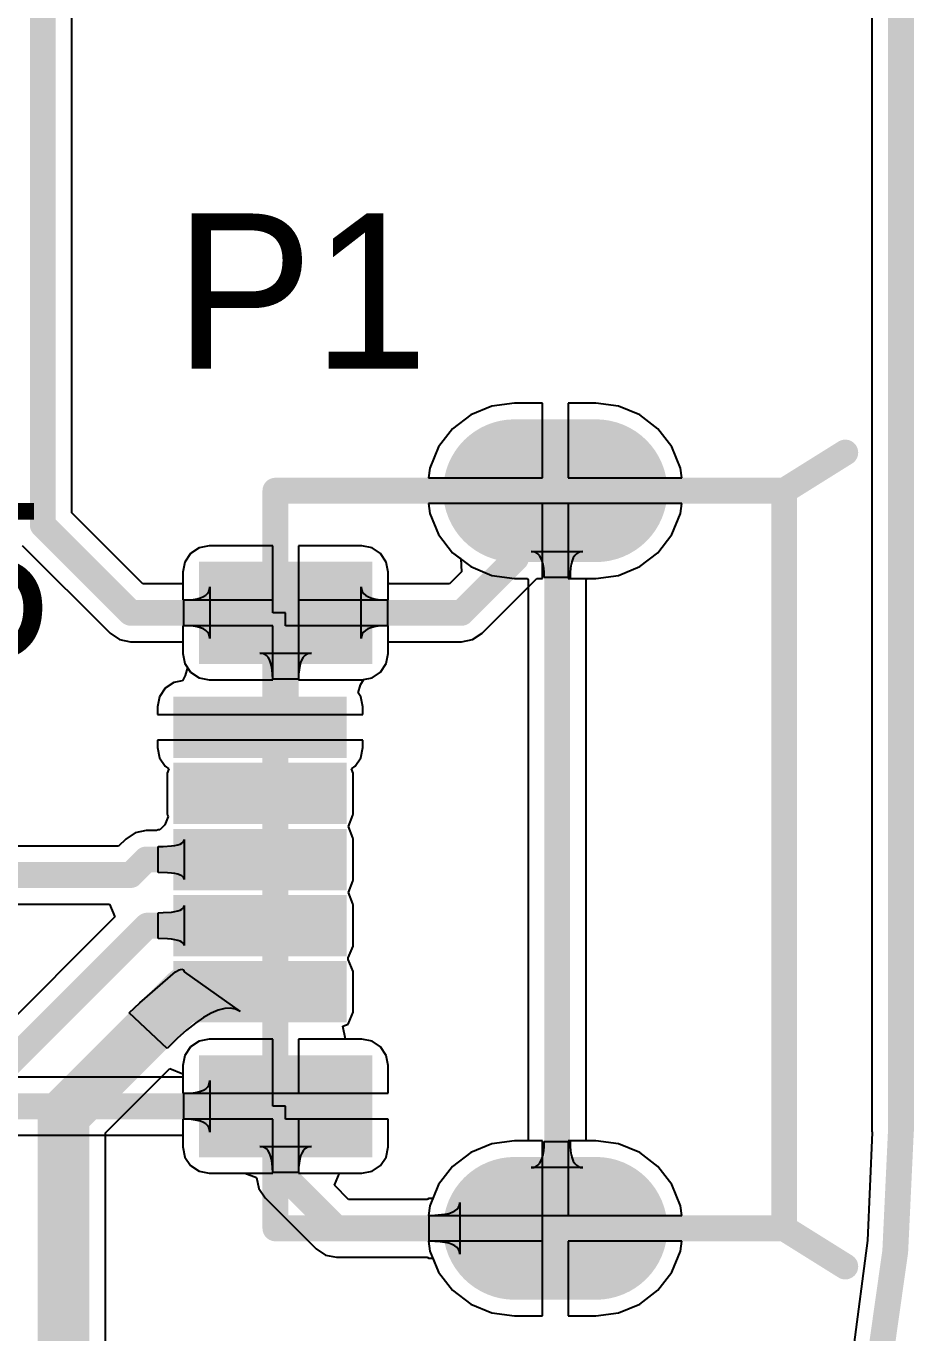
# Model space of a CAD drawing. Header units: millimetres. Extents: x 6.5 to 10.45, y 0.98 to 5.86.
# Drawn here: x 10.104 to 10.447, y 1.412 to 1.917 of the extents above; entities that cross this region are included whole.
import ezdxf

# ---------------------------------------------------------------- set-up
doc = ezdxf.new("R2010")
doc.units = ezdxf.units.MM
doc.header["$MEASUREMENT"] = 0
for name, color, linetype in [('BottomLayer', 5, 'Continuous'), ('BottomSolder', 6, 'Continuous'), ('KeepOutLayer', 6, 'Continuous'), ('MultiLayer', 9, 'Continuous'), ('PadHoleLayer', 156, 'Continuous'), ('TopLayer', 1, 'Continuous'), ('TopOverlay', 2, 'Continuous'), ('TopPaste', 8, 'Continuous'), ('TopSolder', 216, 'Continuous')]:
    doc.layers.add(name, color=color, linetype=linetype)

# ---------------------------------------------------------------- blocks, each defined once
blk = doc.blocks.new('____MICRO______USB____39')
at = {"layer": 'BottomLayer', "const_width": 0.04724}
for points in [[(-0.14272, 0.09252), (-0.14272, 0.12402)], [(0.14272, 0.09252), (0.14272, 0.12402)]]:
    blk.add_lwpolyline(points, dxfattribs=at)
at = {"layer": 'BottomLayer', "const_width": 0.02362}
for points in [[(-0.15453, 0.12402, 1), (-0.1309, 0.12402, 1)], [(0.1309, 0.12402, 1), (0.15453, 0.12402, 1)], [(-0.15453, 0.09252, 1), (-0.1309, 0.09252, 1)], [(0.1309, 0.09252, 1), (0.15453, 0.09252, 1)]]:
    blk.add_lwpolyline(points, format="xyb", close=True, dxfattribs=at)
at = {"layer": 'BottomLayer'}
for points in [[(-0.07972, 0.03347), (-0.11122, 0.03347), (-0.07972, -0.02559), (-0.11122, -0.02559)], [(0.11122, 0.03347), (0.07972, 0.03347), (0.11122, -0.02559), (0.07972, -0.02559)]]:
    blk.add_solid(points, dxfattribs=at)
at = {"layer": 'BottomSolder', "const_width": 0.05524}
for points in [[(-0.14272, 0.09252), (-0.14272, 0.12402)], [(0.14272, 0.09252), (0.14272, 0.12402)]]:
    blk.add_lwpolyline(points, dxfattribs=at)
at = {"layer": 'BottomSolder', "const_width": 0.02762}
for points in [[(-0.15653, 0.12402, 1), (-0.1289, 0.12402, 1)], [(0.1289, 0.12402, 1), (0.15653, 0.12402, 1)], [(-0.15653, 0.09252, 1), (-0.1289, 0.09252, 1)], [(0.1289, 0.09252, 1), (0.15653, 0.09252, 1)]]:
    blk.add_lwpolyline(points, format="xyb", close=True, dxfattribs=at)
at = {"layer": 'BottomSolder'}
for points in [[(-0.07572, 0.03747), (-0.11522, 0.03747), (-0.07572, -0.02959), (-0.11522, -0.02959)], [(0.11522, 0.03747), (0.07572, 0.03747), (0.11522, -0.02959), (0.07572, -0.02959)]]:
    blk.add_solid(points, dxfattribs=at)
at = {"layer": 'MultiLayer', "const_width": 0.04724}
for points in [[(-0.14272, 0.09252), (-0.14272, 0.12402)], [(0.14272, 0.09252), (0.14272, 0.12402)]]:
    blk.add_lwpolyline(points, dxfattribs=at)
at = {"layer": 'MultiLayer', "const_width": 0.02362}
for points in [[(-0.15453, 0.12402, 1), (-0.1309, 0.12402, 1)], [(0.1309, 0.12402, 1), (0.15453, 0.12402, 1)], [(-0.15453, 0.09252, 1), (-0.1309, 0.09252, 1)], [(0.1309, 0.09252, 1), (0.15453, 0.09252, 1)]]:
    blk.add_lwpolyline(points, format="xyb", close=True, dxfattribs=at)
at = {"layer": 'MultiLayer'}
for points in [[(-0.07972, 0.03347), (-0.11122, 0.03347), (-0.07972, -0.02559), (-0.11122, -0.02559)], [(0.11122, 0.03347), (0.07972, 0.03347), (0.11122, -0.02559), (0.07972, -0.02559)]]:
    blk.add_solid(points, dxfattribs=at)
at = {"layer": 'PadHoleLayer'}
for points, const_width in [([(-0.13287, 0.10236), (-0.15256, 0.10236, -1), (-0.15256, 0.11417), (-0.13287, 0.11417, -1)], 0.00394), ([(0.15256, 0.10236), (0.13287, 0.10236, -1), (0.13287, 0.11417), (0.15256, 0.11417, -1)], 0.00394), ([(-0.10039, 0.00394, 1), (-0.09055, 0.00394, 1)], 0.00984), ([(0.09055, 0.00394, 1), (0.10039, 0.00394, 1)], 0.00984)]:
    blk.add_lwpolyline(points, format="xyb", close=True, dxfattribs=dict(at, const_width=const_width))
at = {"layer": 'TopLayer', "const_width": 0.04724}
for points in [[(-0.14272, 0.09252), (-0.14272, 0.12402)], [(0.14272, 0.09252), (0.14272, 0.12402)]]:
    blk.add_lwpolyline(points, dxfattribs=at)
at = {"layer": 'TopLayer', "const_width": 0.02362}
for points in [[(-0.15453, 0.12402, 1), (-0.1309, 0.12402, 1)], [(0.1309, 0.12402, 1), (0.15453, 0.12402, 1)], [(-0.15453, 0.09252, 1), (-0.1309, 0.09252, 1)], [(0.1309, 0.09252, 1), (0.15453, 0.09252, 1)]]:
    blk.add_lwpolyline(points, format="xyb", close=True, dxfattribs=at)
at = {"layer": 'TopLayer'}
for points in [[(-0.07972, 0.03347), (-0.11122, 0.03347), (-0.07972, -0.02559), (-0.11122, -0.02559)], [(0.11122, 0.03347), (0.07972, 0.03347), (0.11122, -0.02559), (0.07972, -0.02559)], [(-0.04331, 0.02362), (-0.05906, 0.02362), (-0.04331, -0.03543), (-0.05906, -0.03543)], [(-0.01772, 0.02362), (-0.03346, 0.02362), (-0.01772, -0.03543), (-0.03346, -0.03543)], [(0.00787, 0.02362), (-0.00787, 0.02362), (0.00787, -0.03543), (-0.00787, -0.03543)], [(0.03346, 0.02362), (0.01772, 0.02362), (0.03346, -0.03543), (0.01772, -0.03543)], [(0.05906, 0.02362), (0.04331, 0.02362), (0.05906, -0.03543), (0.04331, -0.03543)]]:
    blk.add_solid(points, dxfattribs=at)
at = {"layer": 'TopOverlay', "const_width": 0.01}
for points in [[(-0.14173, 0.19528), (-0.15748, 0.22047)], [(0.14173, 0.19528), (0.15748, 0.22047)], [(0.14272, 0.19685), (-0.14272, 0.19685)], [(-0.14272, 0), (-0.14272, 0.19528)], [(0.14272, 0), (0.14272, 0.19528)], [(0.14272, 0), (-0.14272, 0)]]:
    blk.add_lwpolyline(points, dxfattribs=at)
at = {"layer": 'TopOverlay', "const_width": 0.005}
for points in [[(-0.15998, 0.22047, 1), (-0.15498, 0.22047, 1)], [(0.15498, 0.22047, 1), (0.15998, 0.22047, 1)], [(-0.14522, 0.19685, 1), (-0.14022, 0.19685, 1)], [(-0.14522, 0.19528, 1), (-0.14022, 0.19528, 1)], [(-0.14423, 0.19528, 1), (-0.13923, 0.19528, 1)], [(0.13923, 0.19528, 1), (0.14423, 0.19528, 1)], [(0.14022, 0.19685, 1), (0.14522, 0.19685, 1)], [(0.14022, 0.19528, 1), (0.14522, 0.19528, 1)], [(-0.14522, 0, 1), (-0.14022, 0, 1)], [(-0.14522, 0, 1), (-0.14022, 0, 1)], [(0.14022, 0, 1), (0.14522, 0, 1)], [(0.14022, 0, 1), (0.14522, 0, 1)]]:
    blk.add_lwpolyline(points, format="xyb", close=True, dxfattribs=at)
at = {"layer": 'TopPaste'}
for points in [[(-0.04331, 0.02362), (-0.05906, 0.02362), (-0.04331, -0.03543), (-0.05906, -0.03543)], [(-0.01772, 0.02362), (-0.03346, 0.02362), (-0.01772, -0.03543), (-0.03346, -0.03543)], [(0.00787, 0.02362), (-0.00787, 0.02362), (0.00787, -0.03543), (-0.00787, -0.03543)], [(0.03346, 0.02362), (0.01772, 0.02362), (0.03346, -0.03543), (0.01772, -0.03543)], [(0.05906, 0.02362), (0.04331, 0.02362), (0.05906, -0.03543), (0.04331, -0.03543)]]:
    blk.add_solid(points, dxfattribs=at)
at = {"layer": 'TopSolder', "const_width": 0.05524}
for points in [[(-0.14272, 0.09252), (-0.14272, 0.12402)], [(0.14272, 0.09252), (0.14272, 0.12402)]]:
    blk.add_lwpolyline(points, dxfattribs=at)
at = {"layer": 'TopSolder', "const_width": 0.02762}
for points in [[(-0.15653, 0.12402, 1), (-0.1289, 0.12402, 1)], [(0.1289, 0.12402, 1), (0.15653, 0.12402, 1)], [(-0.15653, 0.09252, 1), (-0.1289, 0.09252, 1)], [(0.1289, 0.09252, 1), (0.15653, 0.09252, 1)]]:
    blk.add_lwpolyline(points, format="xyb", close=True, dxfattribs=at)
at = {"layer": 'TopSolder'}
for points in [[(-0.07572, 0.03747), (-0.11522, 0.03747), (-0.07572, -0.02959), (-0.11522, -0.02959)], [(0.11522, 0.03747), (0.07572, 0.03747), (0.11522, -0.02959), (0.07572, -0.02959)], [(-0.03931, 0.02762), (-0.06306, 0.02762), (-0.03931, -0.03943), (-0.06306, -0.03943)], [(-0.01372, 0.02762), (-0.03746, 0.02762), (-0.01372, -0.03943), (-0.03746, -0.03943)], [(0.01187, 0.02762), (-0.01187, 0.02762), (0.01187, -0.03943), (-0.01187, -0.03943)], [(0.03746, 0.02762), (0.01372, 0.02762), (0.03746, -0.03943), (0.01372, -0.03943)], [(0.06306, 0.02762), (0.03931, 0.02762), (0.06306, -0.03943), (0.03931, -0.03943)]]:
    blk.add_solid(points, dxfattribs=at)

msp = doc.modelspace()

# ---------------------------------------------------------------- linework, layer by layer
at = {"layer": 'BottomLayer'}
for p, q in [((10.43079, 3.83899), (10.43079, 1.49001)), ((10.28374, 1.77047), (10.27556, 1.76708)), ((10.29252, 1.77163), (10.28374, 1.77047)), ((10.30327, 1.77163), (10.29252, 1.77163)), ((10.30327, 1.74272), (10.30327, 1.77163)), ((10.32402, 1.77163), (10.31327, 1.77163)), ((10.31327, 1.77163), (10.31327, 1.74272)), ((10.33279, 1.77047), (10.32402, 1.77163)), ((10.34097, 1.76708), (10.33279, 1.77047)), ((10.27556, 1.76708), (10.26854, 1.7617)), ((10.348, 1.7617), (10.34097, 1.76708)), ((10.26854, 1.7617), (10.26315, 1.75467)), ((10.35338, 1.75467), (10.348, 1.7617)), ((10.26315, 1.75467), (10.25976, 1.74649)), ((10.35677, 1.74649), (10.35338, 1.75467)), ((10.25976, 1.74649), (10.25927, 1.74272)), ((10.35727, 1.74272), (10.35677, 1.74649)), ((10.25927, 1.74272), (10.30327, 1.74272)), ((10.31327, 1.74272), (10.35727, 1.74272)), ((10.30327, 1.73272), (10.25927, 1.73272)), ((10.25927, 1.73272), (10.25976, 1.72894)), ((10.30327, 1.7038), (10.30327, 1.73272)), ((10.35727, 1.73272), (10.31327, 1.73272)), ((10.31327, 1.73272), (10.31327, 1.7038)), ((10.35677, 1.72894), (10.35727, 1.73272)), ((10.25976, 1.72894), (10.26315, 1.72076)), ((10.35338, 1.72076), (10.35677, 1.72894)), ((10.26315, 1.72076), (10.26854, 1.71374)), ((10.348, 1.71374), (10.35338, 1.72076)), ((10.17051, 1.71564), (10.1672, 1.71343)), ((10.17441, 1.71642), (10.17051, 1.71564)), ((10.19894, 1.71642), (10.17441, 1.71642)), ((10.19894, 1.69547), (10.19894, 1.71642)), ((10.23347, 1.71642), (10.20894, 1.71642)), ((10.20894, 1.71642), (10.20894, 1.69047)), ((10.23737, 1.71564), (10.23347, 1.71642)), ((10.24068, 1.71343), (10.23737, 1.71564)), ((10.16499, 1.71012), (10.16421, 1.70622)), ((10.1672, 1.71343), (10.16499, 1.71012)), ((10.24289, 1.71012), (10.24068, 1.71343)), ((10.24366, 1.70622), (10.24289, 1.71012)), ((10.26854, 1.71374), (10.27168, 1.71133)), ((10.27168, 1.71133), (10.27201, 1.70634)), ((10.34097, 1.70835), (10.348, 1.71374)), ((10.16421, 1.70622), (10.16421, 1.69547)), ((10.24366, 1.70189), (10.24366, 1.70622)), ((10.27201, 1.70634), (10.26735, 1.70169)), ((10.32402, 1.7038), (10.33279, 1.70496)), ((10.33279, 1.70496), (10.34097, 1.70835)), ((10.23322, 1.68047), (10.23322, 1.70047)), ((10.23322, 1.70047), (10.23332, 1.69952)), ((10.23332, 1.69952), (10.23362, 1.69867)), ((10.24413, 1.70169), (10.24366, 1.70189)), ((10.26735, 1.70169), (10.24413, 1.70169)), ((10.27993, 1.68254), (10.30093, 1.70354)), ((10.30093, 1.70354), (10.30111, 1.7038)), ((10.30093, 1.70354), (10.30093, 1.70354)), ((10.30111, 1.7038), (10.30327, 1.7038)), ((10.31327, 1.7038), (10.32402, 1.7038)), ((10.16421, 1.69547), (10.19894, 1.69547)), ((10.23362, 1.69867), (10.23413, 1.69792)), ((10.23413, 1.69792), (10.23483, 1.69727)), ((10.23483, 1.69727), (10.23575, 1.69672)), ((10.23575, 1.69672), (10.23686, 1.69627)), ((10.23686, 1.69627), (10.23817, 1.69592)), ((10.23817, 1.69592), (10.23969, 1.69567)), ((10.23969, 1.69567), (10.24141, 1.69552)), ((10.24141, 1.69552), (10.24334, 1.69547)), ((10.24334, 1.69547), (10.24334, 1.68547)), ((10.20894, 1.69047), (10.20894, 1.66453)), ((10.19894, 1.68547), (10.16421, 1.68547)), ((10.16421, 1.68547), (10.16421, 1.67472)), ((10.19894, 1.66453), (10.19894, 1.68547)), ((10.23575, 1.68422), (10.23483, 1.68367)), ((10.23686, 1.68467), (10.23575, 1.68422)), ((10.23817, 1.68502), (10.23686, 1.68467)), ((10.23969, 1.68527), (10.23817, 1.68502)), ((10.24141, 1.68542), (10.23969, 1.68527)), ((10.24334, 1.68547), (10.24141, 1.68542)), ((10.23332, 1.68142), (10.23322, 1.68047)), ((10.23362, 1.68227), (10.23332, 1.68142)), ((10.23413, 1.68302), (10.23362, 1.68227)), ((10.23483, 1.68367), (10.23413, 1.68302)), ((10.24366, 1.67905), (10.24413, 1.67926)), ((10.24366, 1.67472), (10.24366, 1.67905)), ((10.24413, 1.67926), (10.272, 1.67926)), ((10.272, 1.67926), (10.27629, 1.68011)), ((10.272, 1.67926), (10.272, 1.67926)), ((10.27629, 1.68011), (10.27993, 1.68254)), ((10.16421, 1.67472), (10.16499, 1.67082)), ((10.24289, 1.67082), (10.24366, 1.67472)), ((10.16499, 1.67082), (10.1672, 1.66751)), ((10.24068, 1.66751), (10.24289, 1.67082)), ((10.1672, 1.66751), (10.17051, 1.6653)), ((10.17051, 1.6653), (10.17441, 1.66453)), ((10.17441, 1.66453), (10.19894, 1.66453)), ((10.20894, 1.66453), (10.23347, 1.66453)), ((10.23347, 1.66453), (10.23737, 1.6653)), ((10.23737, 1.6653), (10.24068, 1.66751)), ((10.1672, 1.52249), (10.16499, 1.51918)), ((10.17051, 1.5247), (10.1672, 1.52249)), ((10.17441, 1.52547), (10.17051, 1.5247)), ((10.19894, 1.52547), (10.17441, 1.52547)), ((10.19894, 1.49953), (10.19894, 1.52547)), ((10.23347, 1.52547), (10.20894, 1.52547)), ((10.20894, 1.52547), (10.20894, 1.50453)), ((10.23737, 1.5247), (10.23347, 1.52547)), ((10.24068, 1.52249), (10.23737, 1.5247)), ((10.24289, 1.51918), (10.24068, 1.52249)), ((10.16499, 1.51918), (10.16421, 1.51528)), ((10.24366, 1.51528), (10.24289, 1.51918)), ((10.16421, 1.51528), (10.16421, 1.51095)), ((10.24366, 1.50453), (10.24366, 1.51528)), ((10.16375, 1.51074), (10.05197, 1.51074)), ((10.16421, 1.51095), (10.16375, 1.51074)), ((10.17304, 1.50633), (10.17375, 1.50698)), ((10.17375, 1.50698), (10.17426, 1.50773)), ((10.17426, 1.50773), (10.17456, 1.50858)), ((10.17456, 1.50858), (10.17466, 1.50953)), ((10.17466, 1.50953), (10.17466, 1.48953)), ((10.16454, 1.50453), (10.16646, 1.50458)), ((10.16454, 1.49453), (10.16454, 1.50453)), ((10.16646, 1.50458), (10.16818, 1.50473)), ((10.16818, 1.50473), (10.1697, 1.50498)), ((10.1697, 1.50498), (10.17102, 1.50533)), ((10.17102, 1.50533), (10.17213, 1.50578)), ((10.17213, 1.50578), (10.17304, 1.50633)), ((10.20894, 1.50453), (10.24366, 1.50453)), ((10.20394, 1.49953), (10.19894, 1.49953)), ((10.20394, 1.49453), (10.20394, 1.49953)), ((10.16646, 1.49448), (10.16454, 1.49453)), ((10.16818, 1.49433), (10.16646, 1.49448)), ((10.1697, 1.49408), (10.16818, 1.49433)), ((10.17102, 1.49373), (10.1697, 1.49408)), ((10.17213, 1.49328), (10.17102, 1.49373)), ((10.17304, 1.49273), (10.17213, 1.49328)), ((10.17375, 1.49208), (10.17304, 1.49273)), ((10.17426, 1.49133), (10.17375, 1.49208)), ((10.24366, 1.49453), (10.20394, 1.49453)), ((10.24366, 1.48378), (10.24366, 1.49453)), ((10.05197, 1.48831), (10.16375, 1.48831)), ((10.16375, 1.48831), (10.16421, 1.48811)), ((10.16421, 1.48811), (10.16421, 1.48378)), ((10.17456, 1.49048), (10.17426, 1.49133)), ((10.17466, 1.48953), (10.17456, 1.49048)), ((10.43093, 1.48931), (10.42911, 1.44764)), ((10.43079, 1.49001), (10.43093, 1.48931)), ((10.16421, 1.48378), (10.16499, 1.47988)), ((10.19489, 1.48381), (10.19394, 1.48391)), ((10.19394, 1.48391), (10.21394, 1.48391)), ((10.19574, 1.48351), (10.19489, 1.48381)), ((10.19649, 1.48301), (10.19574, 1.48351)), ((10.19714, 1.48231), (10.19649, 1.48301)), ((10.19769, 1.48141), (10.19714, 1.48231)), ((10.21074, 1.48231), (10.21019, 1.48141)), ((10.21139, 1.48301), (10.21074, 1.48231)), ((10.21214, 1.48351), (10.21139, 1.48301)), ((10.21299, 1.48381), (10.21214, 1.48351)), ((10.21394, 1.48391), (10.21299, 1.48381)), ((10.24289, 1.47988), (10.24366, 1.48378)), ((10.27556, 1.48165), (10.26854, 1.47626)), ((10.28374, 1.48504), (10.27556, 1.48165)), ((10.29252, 1.4862), (10.28374, 1.48504)), ((10.30327, 1.4862), (10.29252, 1.4862)), ((10.30327, 1.45228), (10.30327, 1.4862)), ((10.32402, 1.4862), (10.31327, 1.4862)), ((10.31327, 1.4862), (10.31327, 1.45728)), ((10.33279, 1.48504), (10.32402, 1.4862)), ((10.34097, 1.48165), (10.33279, 1.48504)), ((10.348, 1.47626), (10.34097, 1.48165)), ((10.16499, 1.47988), (10.1672, 1.47657)), ((10.1672, 1.47657), (10.17051, 1.47436)), ((10.19814, 1.48031), (10.19769, 1.48141)), ((10.19849, 1.47901), (10.19814, 1.48031)), ((10.19874, 1.47751), (10.19849, 1.47901)), ((10.19889, 1.47581), (10.19874, 1.47751)), ((10.20914, 1.47751), (10.20899, 1.47581)), ((10.20939, 1.47901), (10.20914, 1.47751)), ((10.20974, 1.48031), (10.20939, 1.47901)), ((10.21019, 1.48141), (10.20974, 1.48031)), ((10.23737, 1.47436), (10.24068, 1.47657)), ((10.24068, 1.47657), (10.24289, 1.47988)), ((10.17051, 1.47436), (10.17441, 1.47358)), ((10.17441, 1.47358), (10.18822, 1.47358)), ((10.18822, 1.47358), (10.19272, 1.472)), ((10.19272, 1.472), (10.19358, 1.46771)), ((10.19894, 1.47391), (10.19889, 1.47581)), ((10.20894, 1.47391), (10.19894, 1.47391)), ((10.20899, 1.47581), (10.20894, 1.47391)), ((10.22283, 1.46896), (10.22475, 1.47358)), ((10.22475, 1.47358), (10.23347, 1.47358)), ((10.23347, 1.47358), (10.23737, 1.47436)), ((10.26854, 1.47626), (10.26315, 1.46924)), ((10.35338, 1.46924), (10.348, 1.47626)), ((10.19358, 1.46771), (10.19601, 1.46407)), ((10.2283, 1.4635), (10.22283, 1.46896)), ((10.26315, 1.46924), (10.2609, 1.46381)), ((10.35677, 1.46106), (10.35338, 1.46924)), ((10.19601, 1.46407), (10.21572, 1.44435)), ((10.2587, 1.4635), (10.2283, 1.4635)), ((10.25933, 1.46378), (10.2587, 1.4635)), ((10.2609, 1.46381), (10.25933, 1.46378)), ((10.2712, 1.46129), (10.27132, 1.46223)), ((10.27132, 1.46223), (10.27132, 1.44234)), ((10.25948, 1.45728), (10.26173, 1.45733)), ((10.25948, 1.44728), (10.25948, 1.45728)), ((10.26173, 1.45733), (10.26552, 1.45773)), ((10.26552, 1.45773), (10.26706, 1.45807)), ((10.26706, 1.45807), (10.26836, 1.45852)), ((10.26836, 1.45852), (10.26943, 1.45906)), ((10.26943, 1.45906), (10.27026, 1.45971)), ((10.27026, 1.45971), (10.27085, 1.46045)), ((10.27085, 1.46045), (10.2712, 1.46129)), ((10.31327, 1.45728), (10.35727, 1.45728)), ((10.35727, 1.45728), (10.35677, 1.46106)), ((10.30327, 1.41837), (10.30327, 1.45228)), ((10.26173, 1.44723), (10.25948, 1.44728)), ((10.26374, 1.44709), (10.26173, 1.44723)), ((10.26552, 1.44684), (10.26374, 1.44709)), ((10.26706, 1.44649), (10.26552, 1.44684)), ((10.26836, 1.44605), (10.26706, 1.44649)), ((10.35727, 1.44728), (10.31327, 1.44728)), ((10.31327, 1.44728), (10.31327, 1.41837)), ((10.35677, 1.44351), (10.35727, 1.44728)), ((10.42911, 1.44764), (10.42354, 1.40531)), ((10.21572, 1.44435), (10.21572, 1.44435)), ((10.21572, 1.44435), (10.21936, 1.44192)), ((10.21936, 1.44192), (10.22365, 1.44107)), ((10.26943, 1.4455), (10.26836, 1.44605)), ((10.27026, 1.44486), (10.26943, 1.4455)), ((10.27085, 1.44412), (10.27026, 1.44486)), ((10.2712, 1.44328), (10.27085, 1.44412)), ((10.27132, 1.44234), (10.2712, 1.44328)), ((10.35338, 1.43533), (10.35677, 1.44351)), ((10.22365, 1.44107), (10.2587, 1.44107)), ((10.2587, 1.44107), (10.25933, 1.44079)), ((10.25933, 1.44079), (10.2609, 1.44076)), ((10.2609, 1.44076), (10.26315, 1.43533)), ((10.26315, 1.43533), (10.26854, 1.4283)), ((10.348, 1.4283), (10.35338, 1.43533)), ((10.26854, 1.4283), (10.27556, 1.42292)), ((10.34097, 1.42292), (10.348, 1.4283)), ((10.27556, 1.42292), (10.28374, 1.41953)), ((10.33279, 1.41953), (10.34097, 1.42292)), ((10.28374, 1.41953), (10.29252, 1.41837)), ((10.29252, 1.41837), (10.30327, 1.41837)), ((10.31327, 1.41837), (10.32402, 1.41837)), ((10.32402, 1.41837), (10.33279, 1.41953))]:
    msp.add_line(p, q, dxfattribs=at)
at = {"layer": 'BottomLayer', "const_width": 0.01}
for points in [[(10.293, 1.73772), (10.30827, 1.73772)], [(10.293, 1.71147), (10.293, 1.73772)], [(10.272, 1.69047), (10.293, 1.71147)], [(10.20394, 1.69047), (10.272, 1.69047)], [(10.033, 1.49953), (10.20394, 1.49953)], [(10.20394, 1.472), (10.20394, 1.49953)], [(10.20394, 1.472), (10.22365, 1.45228)], [(10.22365, 1.45228), (10.30827, 1.45228)]]:
    msp.add_lwpolyline(points, dxfattribs=at)
at = {"layer": 'BottomLayer', "const_width": 0.005}
for points in [[(10.2905, 1.73772, 1), (10.2955, 1.73772, 1)], [(10.2905, 1.73772, 1), (10.2955, 1.73772, 1)], [(10.30577, 1.73772, 1), (10.31077, 1.73772, 1)], [(10.2905, 1.71147, 1), (10.2955, 1.71147, 1)], [(10.2905, 1.71147, 1), (10.2955, 1.71147, 1)], [(10.20144, 1.69047, 1), (10.20644, 1.69047, 1)], [(10.2695, 1.69047, 1), (10.2745, 1.69047, 1)], [(10.2695, 1.69047, 1), (10.2745, 1.69047, 1)], [(10.20144, 1.49953, 1), (10.20644, 1.49953, 1)], [(10.20144, 1.49953, 1), (10.20644, 1.49953, 1)], [(10.20144, 1.472, 1), (10.20644, 1.472, 1)], [(10.20144, 1.472, 1), (10.20644, 1.472, 1)], [(10.22115, 1.45228, 1), (10.22615, 1.45228, 1)], [(10.22115, 1.45228, 1), (10.22615, 1.45228, 1)], [(10.30577, 1.45228, 1), (10.31077, 1.45228, 1)]]:
    msp.add_lwpolyline(points, format="xyb", close=True, dxfattribs=at)
at = {"layer": 'KeepOutLayer', "const_width": 0.01}
msp.add_lwpolyline([(10.44201, 1.49001), (10.44201, 3.83899)], dxfattribs=at)
msp.add_lwpolyline([(10.44201, 1.4903, -0.421317), (9.92946, 0.99)], format="xyb", dxfattribs=at)
at = {"layer": 'KeepOutLayer', "const_width": 0.005}
for points in [[(10.43951, 1.4903, 1), (10.44451, 1.4903, 1)], [(10.43951, 1.49001, 1), (10.44451, 1.49001, 1)]]:
    msp.add_lwpolyline(points, format="xyb", close=True, dxfattribs=at)
at = {"layer": 'TopLayer'}
for p, q in [((10.43079, 3.83899), (10.43079, 1.49001)), ((10.12122, 1.72912), (10.12122, 1.96243)), ((10.28374, 1.77047), (10.27556, 1.76708)), ((10.29252, 1.77163), (10.28374, 1.77047)), ((10.30327, 1.77163), (10.29252, 1.77163)), ((10.30327, 1.74272), (10.30327, 1.77163)), ((10.32402, 1.77163), (10.31327, 1.77163)), ((10.31327, 1.77163), (10.31327, 1.74272)), ((10.33279, 1.77047), (10.32402, 1.77163)), ((10.34097, 1.76708), (10.33279, 1.77047)), ((10.27556, 1.76708), (10.26854, 1.7617)), ((10.348, 1.7617), (10.34097, 1.76708)), ((10.26854, 1.7617), (10.26315, 1.75467)), ((10.35338, 1.75467), (10.348, 1.7617)), ((10.26315, 1.75467), (10.25976, 1.74649)), ((10.35677, 1.74649), (10.35338, 1.75467)), ((10.25976, 1.74649), (10.25927, 1.74272)), ((10.35727, 1.74272), (10.35677, 1.74649)), ((10.25927, 1.74272), (10.30327, 1.74272)), ((10.31327, 1.74272), (10.35727, 1.74272)), ((10.30827, 1.73272), (10.25927, 1.73272)), ((10.25927, 1.73272), (10.25976, 1.72894)), ((10.35727, 1.73272), (10.30827, 1.73272)), ((10.35677, 1.72894), (10.35727, 1.73272)), ((10.14865, 1.70169), (10.12122, 1.72912)), ((10.25976, 1.72894), (10.26315, 1.72076)), ((10.35338, 1.72076), (10.35677, 1.72894)), ((10.26315, 1.72076), (10.26854, 1.71374)), ((10.348, 1.71374), (10.35338, 1.72076)), ((10.10207, 1.71654), (10.13607, 1.68254)), ((10.17051, 1.71564), (10.1672, 1.71343)), ((10.17441, 1.71642), (10.17051, 1.71564)), ((10.19894, 1.71642), (10.17441, 1.71642)), ((10.19894, 1.69047), (10.19894, 1.71642)), ((10.23347, 1.71642), (10.20894, 1.71642)), ((10.20894, 1.71642), (10.20894, 1.69547)), ((10.23737, 1.71564), (10.23347, 1.71642)), ((10.24068, 1.71343), (10.23737, 1.71564)), ((10.29995, 1.71412), (10.299, 1.71422)), ((10.299, 1.71422), (10.319, 1.71422)), ((10.319, 1.71422), (10.31805, 1.71412)), ((10.16499, 1.71012), (10.16421, 1.70622)), ((10.1672, 1.71343), (10.16499, 1.71012)), ((10.24289, 1.71012), (10.24068, 1.71343)), ((10.24366, 1.70622), (10.24289, 1.71012)), ((10.26854, 1.71374), (10.27556, 1.70835)), ((10.3008, 1.71382), (10.29995, 1.71412)), ((10.30155, 1.71331), (10.3008, 1.71382)), ((10.3022, 1.7126), (10.30155, 1.71331)), ((10.30275, 1.71169), (10.3022, 1.7126)), ((10.3032, 1.71058), (10.30275, 1.71169)), ((10.30355, 1.70926), (10.3032, 1.71058)), ((10.3038, 1.70774), (10.30355, 1.70926)), ((10.31445, 1.70926), (10.3142, 1.70774)), ((10.3148, 1.71058), (10.31445, 1.70926)), ((10.31525, 1.71169), (10.3148, 1.71058)), ((10.3158, 1.7126), (10.31525, 1.71169)), ((10.31645, 1.71331), (10.3158, 1.7126)), ((10.3172, 1.71382), (10.31645, 1.71331)), ((10.31805, 1.71412), (10.3172, 1.71382)), ((10.34097, 1.70835), (10.348, 1.71374)), ((10.16421, 1.70622), (10.16421, 1.70189)), ((10.24366, 1.69547), (10.24366, 1.70622)), ((10.27556, 1.70835), (10.28374, 1.70496)), ((10.28374, 1.70496), (10.29252, 1.7038)), ((10.30395, 1.70602), (10.3038, 1.70774)), ((10.304, 1.7041), (10.30395, 1.70602)), ((10.314, 1.7041), (10.304, 1.7041)), ((10.31405, 1.70602), (10.314, 1.7041)), ((10.3142, 1.70774), (10.31405, 1.70602)), ((10.32402, 1.7038), (10.33279, 1.70496)), ((10.33279, 1.70496), (10.34097, 1.70835)), ((10.16375, 1.70169), (10.14865, 1.70169)), ((10.16421, 1.70189), (10.16375, 1.70169)), ((10.17426, 1.69867), (10.17456, 1.69952)), ((10.17456, 1.69952), (10.17466, 1.70047)), ((10.17466, 1.70047), (10.17466, 1.68047)), ((10.29252, 1.7038), (10.29756, 1.7038)), ((10.29756, 1.7038), (10.29778, 1.70331)), ((10.29778, 1.70331), (10.29778, 1.48669)), ((10.32022, 1.70331), (10.32044, 1.7038)), ((10.32022, 1.48669), (10.32022, 1.70331)), ((10.32044, 1.7038), (10.32402, 1.7038)), ((10.16454, 1.69547), (10.16646, 1.69552)), ((10.16454, 1.68547), (10.16454, 1.69547)), ((10.16646, 1.69552), (10.16818, 1.69567)), ((10.16818, 1.69567), (10.1697, 1.69592)), ((10.1697, 1.69592), (10.17102, 1.69627)), ((10.17102, 1.69627), (10.17213, 1.69672)), ((10.17213, 1.69672), (10.17304, 1.69727)), ((10.17304, 1.69727), (10.17375, 1.69792)), ((10.17375, 1.69792), (10.17426, 1.69867)), ((10.20894, 1.69547), (10.24366, 1.69547)), ((10.20394, 1.69047), (10.19894, 1.69047)), ((10.20394, 1.68547), (10.20394, 1.69047)), ((10.16646, 1.68542), (10.16454, 1.68547)), ((10.16818, 1.68527), (10.16646, 1.68542)), ((10.1697, 1.68502), (10.16818, 1.68527)), ((10.17102, 1.68467), (10.1697, 1.68502)), ((10.17213, 1.68422), (10.17102, 1.68467)), ((10.17304, 1.68367), (10.17213, 1.68422)), ((10.24366, 1.68547), (10.20394, 1.68547)), ((10.24366, 1.67472), (10.24366, 1.68547)), ((10.13607, 1.68254), (10.13607, 1.68254)), ((10.13607, 1.68254), (10.13971, 1.68011)), ((10.13971, 1.68011), (10.144, 1.67926)), ((10.144, 1.67926), (10.144, 1.67926)), ((10.144, 1.67926), (10.16375, 1.67926)), ((10.16375, 1.67926), (10.16421, 1.67905)), ((10.16421, 1.67905), (10.16421, 1.67472)), ((10.17375, 1.68302), (10.17304, 1.68367)), ((10.17426, 1.68227), (10.17375, 1.68302)), ((10.17456, 1.68142), (10.17426, 1.68227)), ((10.17466, 1.68047), (10.17456, 1.68142)), ((10.16421, 1.67472), (10.16499, 1.67082)), ((10.19489, 1.67475), (10.19394, 1.67485)), ((10.19394, 1.67485), (10.21394, 1.67485)), ((10.19574, 1.67445), (10.19489, 1.67475)), ((10.19649, 1.67395), (10.19574, 1.67445)), ((10.19714, 1.67325), (10.19649, 1.67395)), ((10.21139, 1.67395), (10.21074, 1.67325)), ((10.21214, 1.67445), (10.21139, 1.67395)), ((10.21299, 1.67475), (10.21214, 1.67445)), ((10.21394, 1.67485), (10.21299, 1.67475)), ((10.24289, 1.67082), (10.24366, 1.67472)), ((10.16499, 1.67082), (10.16604, 1.66925)), ((10.16604, 1.66925), (10.16515, 1.66623)), ((10.19769, 1.67235), (10.19714, 1.67325)), ((10.19814, 1.67125), (10.19769, 1.67235)), ((10.19849, 1.66995), (10.19814, 1.67125)), ((10.19874, 1.66845), (10.19849, 1.66995)), ((10.20939, 1.66995), (10.20914, 1.66845)), ((10.20974, 1.67125), (10.20939, 1.66995)), ((10.21019, 1.67235), (10.20974, 1.67125)), ((10.21074, 1.67325), (10.21019, 1.67235)), ((10.24068, 1.66751), (10.24289, 1.67082)), ((10.16391, 1.66412), (10.16066, 1.66348)), ((10.164, 1.66421), (10.16391, 1.66412)), ((10.16515, 1.66623), (10.164, 1.66421)), ((10.19889, 1.66675), (10.19874, 1.66845)), ((10.19894, 1.66485), (10.19889, 1.66675)), ((10.20894, 1.66485), (10.19894, 1.66485)), ((10.20899, 1.66675), (10.20894, 1.66485)), ((10.20914, 1.66845), (10.20899, 1.66675)), ((10.23288, 1.66255), (10.23403, 1.66457)), ((10.23403, 1.66457), (10.23412, 1.66466)), ((10.23412, 1.66466), (10.23737, 1.6653)), ((10.23737, 1.6653), (10.24068, 1.66751)), ((10.15736, 1.66127), (10.15515, 1.65796)), ((10.16066, 1.66348), (10.15736, 1.66127)), ((10.23199, 1.65953), (10.23288, 1.66255)), ((10.23304, 1.65796), (10.23199, 1.65953)), ((10.15515, 1.65796), (10.15437, 1.65406)), ((10.15437, 1.65406), (10.15437, 1.65118)), ((10.23382, 1.65406), (10.23304, 1.65796)), ((10.23382, 1.65118), (10.23382, 1.65406)), ((10.15437, 1.65118), (10.19409, 1.65118)), ((10.19409, 1.65118), (10.23382, 1.65118)), ((10.19409, 1.64118), (10.15437, 1.64118)), ((10.15437, 1.64118), (10.15437, 1.63831)), ((10.15437, 1.63831), (10.15515, 1.63441)), ((10.23382, 1.64118), (10.19409, 1.64118)), ((10.23304, 1.63441), (10.23382, 1.63831)), ((10.23382, 1.63831), (10.23382, 1.64118)), ((10.15515, 1.63441), (10.15736, 1.6311)), ((10.23083, 1.6311), (10.23304, 1.63441)), ((10.15736, 1.6311), (10.15877, 1.63015)), ((10.15877, 1.63015), (10.15807, 1.62846)), ((10.15807, 1.62846), (10.15807, 1.61272)), ((10.22942, 1.63015), (10.23083, 1.6311)), ((10.23012, 1.62846), (10.22942, 1.63015)), ((10.23012, 1.61272), (10.23012, 1.62846)), ((10.15716, 1.60849), (10.15523, 1.6065)), ((10.15849, 1.61164), (10.15716, 1.60849)), ((10.15807, 1.61272), (10.15829, 1.61218)), ((10.15829, 1.61218), (10.15849, 1.61164)), ((10.22833, 1.6078), (10.22989, 1.61218)), ((10.22989, 1.61218), (10.23012, 1.61272)), ((10.14207, 1.60293), (10.13935, 1.60022)), ((10.14571, 1.60536), (10.14207, 1.60293)), ((10.14207, 1.60293), (10.14207, 1.60293)), ((10.15, 1.60622), (10.14571, 1.60536)), ((10.15396, 1.60622), (10.15, 1.60622)), ((10.15, 1.60622), (10.15, 1.60622)), ((10.1546, 1.60649), (10.15396, 1.60622)), ((10.15523, 1.6065), (10.1546, 1.60649)), ((10.22989, 1.60341), (10.22833, 1.6078)), ((10.23012, 1.60287), (10.22989, 1.60341)), ((10.13935, 1.60022), (10.0176, 1.60022)), ((10.1547, 1.6), (10.1566, 1.60003)), ((10.1547, 1.59), (10.1547, 1.6)), ((10.1566, 1.60003), (10.1598, 1.60025)), ((10.1598, 1.60025), (10.1611, 1.60044)), ((10.1611, 1.60044), (10.1622, 1.60069)), ((10.1622, 1.60069), (10.1631, 1.60099)), ((10.1631, 1.60099), (10.1638, 1.60134)), ((10.1638, 1.60134), (10.1643, 1.60176)), ((10.1643, 1.60176), (10.1646, 1.60222)), ((10.1646, 1.60222), (10.1647, 1.60274)), ((10.1647, 1.60274), (10.1647, 1.58726)), ((10.23012, 1.58713), (10.23012, 1.60287)), ((10.1583, 1.58989), (10.1547, 1.59)), ((10.1598, 1.58975), (10.1583, 1.58989)), ((10.1611, 1.58956), (10.1598, 1.58975)), ((10.1622, 1.58931), (10.1611, 1.58956)), ((10.1631, 1.58901), (10.1622, 1.58931)), ((10.1638, 1.58866), (10.1631, 1.58901)), ((10.1643, 1.58824), (10.1638, 1.58866)), ((10.1646, 1.58778), (10.1643, 1.58824)), ((10.1647, 1.58726), (10.1646, 1.58778)), ((10.22833, 1.58221), (10.22989, 1.58659)), ((10.22989, 1.58659), (10.23012, 1.58713)), ((10.02309, 1.57778), (10.13585, 1.57778)), ((10.13585, 1.57778), (10.13792, 1.57278)), ((10.22989, 1.57782), (10.22833, 1.58221)), ((10.23012, 1.57728), (10.22989, 1.57782)), ((10.13792, 1.57278), (10.0595, 1.49436)), ((10.1547, 1.57441), (10.1566, 1.57444)), ((10.1547, 1.56441), (10.1547, 1.57441)), ((10.1566, 1.57444), (10.1598, 1.57466)), ((10.1598, 1.57466), (10.1611, 1.57485)), ((10.1611, 1.57485), (10.1622, 1.5751)), ((10.1622, 1.5751), (10.1631, 1.5754)), ((10.1631, 1.5754), (10.1638, 1.57575)), ((10.1638, 1.57575), (10.1643, 1.57617)), ((10.1643, 1.57617), (10.1646, 1.57663)), ((10.1646, 1.57663), (10.1647, 1.57715)), ((10.1647, 1.57715), (10.1647, 1.56167)), ((10.23012, 1.56154), (10.23012, 1.57728)), ((10.1583, 1.5643), (10.1547, 1.56441)), ((10.1598, 1.56416), (10.1583, 1.5643)), ((10.1611, 1.56397), (10.1598, 1.56416)), ((10.1622, 1.56372), (10.1611, 1.56397)), ((10.1631, 1.56342), (10.1622, 1.56372)), ((10.1638, 1.56307), (10.1631, 1.56342)), ((10.1643, 1.56265), (10.1638, 1.56307)), ((10.1646, 1.56219), (10.1643, 1.56265)), ((10.1647, 1.56167), (10.1646, 1.56219)), ((10.22821, 1.55694), (10.23012, 1.56154)), ((10.1613, 1.55154), (10.16279, 1.55234)), ((10.16279, 1.55234), (10.16385, 1.55261)), ((10.16385, 1.55261), (10.16448, 1.55235)), ((10.16448, 1.55235), (10.1647, 1.55156)), ((10.22821, 1.55628), (10.22821, 1.55694)), ((10.23012, 1.55169), (10.22821, 1.55628)), ((10.14751, 1.5396), (10.1613, 1.55154)), ((10.1647, 1.55156), (10.18636, 1.53619)), ((10.23012, 1.53594), (10.23012, 1.55169)), ((10.14348, 1.53563), (10.14751, 1.5396)), ((10.18037, 1.53735), (10.1779, 1.53671)), ((10.1826, 1.53749), (10.18037, 1.53735)), ((10.1846, 1.5371), (10.1826, 1.53749)), ((10.15807, 1.52193), (10.14348, 1.53563)), ((10.17224, 1.53385), (10.16905, 1.53165)), ((10.17519, 1.53554), (10.17224, 1.53385)), ((10.1779, 1.53671), (10.17519, 1.53554)), ((10.18636, 1.53619), (10.1846, 1.5371)), ((10.22821, 1.53135), (10.23012, 1.53594)), ((10.16563, 1.52893), (10.16197, 1.52569)), ((10.16905, 1.53165), (10.16563, 1.52893)), ((10.22609, 1.53047), (10.22821, 1.53135)), ((10.22708, 1.52547), (10.22609, 1.53047)), ((10.16197, 1.52569), (10.15807, 1.52193)), ((10.23347, 1.52547), (10.22708, 1.52547)), ((10.23737, 1.5247), (10.23347, 1.52547)), ((10.24068, 1.52249), (10.23737, 1.5247)), ((10.24289, 1.51918), (10.24068, 1.52249)), ((10.24366, 1.51528), (10.24289, 1.51918)), ((10.13431, 1.48924), (10.15921, 1.51414)), ((10.15921, 1.51414), (10.16421, 1.51207)), ((10.16421, 1.51207), (10.16421, 1.50453)), ((10.24366, 1.50453), (10.24366, 1.51528)), ((10.16421, 1.50453), (10.20394, 1.50453)), ((10.20394, 1.50453), (10.24366, 1.50453)), ((10.19894, 1.49453), (10.16421, 1.49453)), ((10.16421, 1.49453), (10.16421, 1.48378)), ((10.19894, 1.47358), (10.19894, 1.49453)), ((10.24366, 1.49453), (10.20894, 1.49453)), ((10.20894, 1.49453), (10.20894, 1.47358)), ((10.24366, 1.48378), (10.24366, 1.49453)), ((10.13431, 1.355), (10.13431, 1.48924)), ((10.29778, 1.48669), (10.29756, 1.4862)), ((10.32044, 1.4862), (10.32022, 1.48669)), ((10.43093, 1.48931), (10.42911, 1.44764)), ((10.43079, 1.49001), (10.43093, 1.48931)), ((10.16421, 1.48378), (10.16499, 1.47988)), ((10.24289, 1.47988), (10.24366, 1.48378)), ((10.27556, 1.48165), (10.26854, 1.47626)), ((10.28374, 1.48504), (10.27556, 1.48165)), ((10.29252, 1.4862), (10.28374, 1.48504)), ((10.29756, 1.4862), (10.29252, 1.4862)), ((10.30355, 1.48074), (10.3038, 1.48226)), ((10.3038, 1.48226), (10.30395, 1.48398)), ((10.30395, 1.48398), (10.304, 1.4859)), ((10.304, 1.4859), (10.314, 1.4859)), ((10.314, 1.4859), (10.31405, 1.48398)), ((10.31405, 1.48398), (10.3142, 1.48226)), ((10.3142, 1.48226), (10.31445, 1.48074)), ((10.32402, 1.4862), (10.32044, 1.4862)), ((10.33279, 1.48504), (10.32402, 1.4862)), ((10.34097, 1.48165), (10.33279, 1.48504)), ((10.348, 1.47626), (10.34097, 1.48165)), ((10.16499, 1.47988), (10.1672, 1.47657)), ((10.1672, 1.47657), (10.17051, 1.47436)), ((10.23737, 1.47436), (10.24068, 1.47657)), ((10.24068, 1.47657), (10.24289, 1.47988)), ((10.3008, 1.47618), (10.30155, 1.47669)), ((10.30155, 1.47669), (10.3022, 1.4774)), ((10.3022, 1.4774), (10.30275, 1.47831)), ((10.30275, 1.47831), (10.3032, 1.47942)), ((10.3032, 1.47942), (10.30355, 1.48074)), ((10.31445, 1.48074), (10.3148, 1.47942)), ((10.3148, 1.47942), (10.31525, 1.47831)), ((10.31525, 1.47831), (10.3158, 1.4774)), ((10.3158, 1.4774), (10.31645, 1.47669)), ((10.31645, 1.47669), (10.3172, 1.47618)), ((10.17051, 1.47436), (10.17441, 1.47358)), ((10.17441, 1.47358), (10.19894, 1.47358)), ((10.20894, 1.47358), (10.23347, 1.47358)), ((10.23347, 1.47358), (10.23737, 1.47436)), ((10.26854, 1.47626), (10.26315, 1.46924)), ((10.299, 1.47578), (10.29995, 1.47588)), ((10.319, 1.47578), (10.299, 1.47578)), ((10.29995, 1.47588), (10.3008, 1.47618)), ((10.3172, 1.47618), (10.31805, 1.47588)), ((10.31805, 1.47588), (10.319, 1.47578)), ((10.35338, 1.46924), (10.348, 1.47626)), ((10.26315, 1.46924), (10.25976, 1.46106)), ((10.35677, 1.46106), (10.35338, 1.46924)), ((10.25976, 1.46106), (10.25927, 1.45728)), ((10.25927, 1.45728), (10.30827, 1.45728)), ((10.30827, 1.45728), (10.35727, 1.45728)), ((10.35727, 1.45728), (10.35677, 1.46106)), ((10.30327, 1.44728), (10.25927, 1.44728)), ((10.25927, 1.44728), (10.25976, 1.44351)), ((10.30327, 1.41837), (10.30327, 1.44728)), ((10.35727, 1.44728), (10.31327, 1.44728)), ((10.31327, 1.44728), (10.31327, 1.41837)), ((10.35677, 1.44351), (10.35727, 1.44728)), ((10.42911, 1.44764), (10.42354, 1.40531)), ((10.25976, 1.44351), (10.26315, 1.43533)), ((10.35338, 1.43533), (10.35677, 1.44351)), ((10.26315, 1.43533), (10.26854, 1.4283)), ((10.348, 1.4283), (10.35338, 1.43533)), ((10.26854, 1.4283), (10.27556, 1.42292)), ((10.34097, 1.42292), (10.348, 1.4283)), ((10.27556, 1.42292), (10.28374, 1.41953)), ((10.33279, 1.41953), (10.34097, 1.42292)), ((10.28374, 1.41953), (10.29252, 1.41837)), ((10.29252, 1.41837), (10.30327, 1.41837)), ((10.31327, 1.41837), (10.32402, 1.41837)), ((10.32402, 1.41837), (10.33279, 1.41953))]:
    msp.add_line(p, q, dxfattribs=at)
for points, const_width in [([(10.11, 1.72447), (10.11, 2.00409)], 0.01), ([(10.30827, 1.73772), (10.309, 1.73772)], 0.01), ([(10.309, 1.45228), (10.309, 1.73772)], 0.01), ([(10.11, 1.72447), (10.144, 1.69047)], 0.01), ([(10.144, 1.69047), (10.20394, 1.69047)], 0.01), ([(10.20394, 1.65603), (10.20394, 1.69047)], 0.01), ([(10.19409, 1.64618), (10.20394, 1.65603)], 0.01), ([(10.144, 1.589), (10.15, 1.595)], 0.01), ([(10.15, 1.595), (10.19409, 1.595)], 0.01), ([(9.824, 1.589), (10.144, 1.589)], 0.01), ([(10.016, 1.435), (10.15041, 1.56941)], 0.01), ([(10.15041, 1.56941), (10.19409, 1.56941)], 0.01), ([(10.118, 1.496), (10.16582, 1.54382)], 0.02), ([(10.16582, 1.54382), (10.19409, 1.54382)], 0.02), ([(10.118, 1.355), (10.118, 1.496)], 0.02), ([(10.30827, 1.45228), (10.309, 1.45228)], 0.01)]:
    msp.add_lwpolyline(points, dxfattribs=dict(at, const_width=const_width))
for points, const_width in [([(10.30577, 1.73772, 1), (10.31077, 1.73772, 1)], 0.005), ([(10.3065, 1.73772, 1), (10.3115, 1.73772, 1)], 0.005), ([(10.3065, 1.73772, 1), (10.3115, 1.73772, 1)], 0.005), ([(10.1075, 1.72447, 1), (10.1125, 1.72447, 1)], 0.005), ([(10.1075, 1.72447, 1), (10.1125, 1.72447, 1)], 0.005), ([(10.1415, 1.69047, 1), (10.1465, 1.69047, 1)], 0.005), ([(10.1415, 1.69047, 1), (10.1465, 1.69047, 1)], 0.005), ([(10.20144, 1.69047, 1), (10.20644, 1.69047, 1)], 0.005), ([(10.20144, 1.69047, 1), (10.20644, 1.69047, 1)], 0.005), ([(10.20144, 1.65603, 1), (10.20644, 1.65603, 1)], 0.005), ([(10.20144, 1.65603, 1), (10.20644, 1.65603, 1)], 0.005), ([(10.19159, 1.64618, 1), (10.19659, 1.64618, 1)], 0.005), ([(10.1475, 1.595, 1), (10.1525, 1.595, 1)], 0.005), ([(10.1475, 1.595, 1), (10.1525, 1.595, 1)], 0.005), ([(10.19159, 1.595, 1), (10.19659, 1.595, 1)], 0.005), ([(10.1415, 1.589, 1), (10.1465, 1.589, 1)], 0.005), ([(10.1415, 1.589, 1), (10.1465, 1.589, 1)], 0.005), ([(10.14791, 1.56941, 1), (10.15291, 1.56941, 1)], 0.005), ([(10.14791, 1.56941, 1), (10.15291, 1.56941, 1)], 0.005), ([(10.19159, 1.56941, 1), (10.19659, 1.56941, 1)], 0.005), ([(10.16082, 1.54382, 1), (10.17082, 1.54382, 1)], 0.01), ([(10.16082, 1.54382, 1), (10.17082, 1.54382, 1)], 0.01), ([(10.18909, 1.54382, 1), (10.19909, 1.54382, 1)], 0.01), ([(10.113, 1.496, 1), (10.123, 1.496, 1)], 0.01), ([(10.113, 1.496, 1), (10.123, 1.496, 1)], 0.01), ([(10.30577, 1.45228, 1), (10.31077, 1.45228, 1)], 0.005), ([(10.3065, 1.45228, 1), (10.3115, 1.45228, 1)], 0.005), ([(10.3065, 1.45228, 1), (10.3115, 1.45228, 1)], 0.005)]:
    msp.add_lwpolyline(points, format="xyb", close=True, dxfattribs=dict(at, const_width=const_width))

# ---------------------------------------------------------------- block references
at = {"rotation": 270}
msp.add_blockref('____MICRO______USB____39', (10.2, 1.595), dxfattribs=at)

# ---------------------------------------------------------------- texts
at = {"layer": 'TopOverlay'}
for s, p in [('P1', (10.161, 1.785)), ('C15', (9.966, 1.673))]:
    msp.add_text(s, height=0.06, dxfattribs=at).set_placement(p)

doc.saveas('drawing.dxf')
